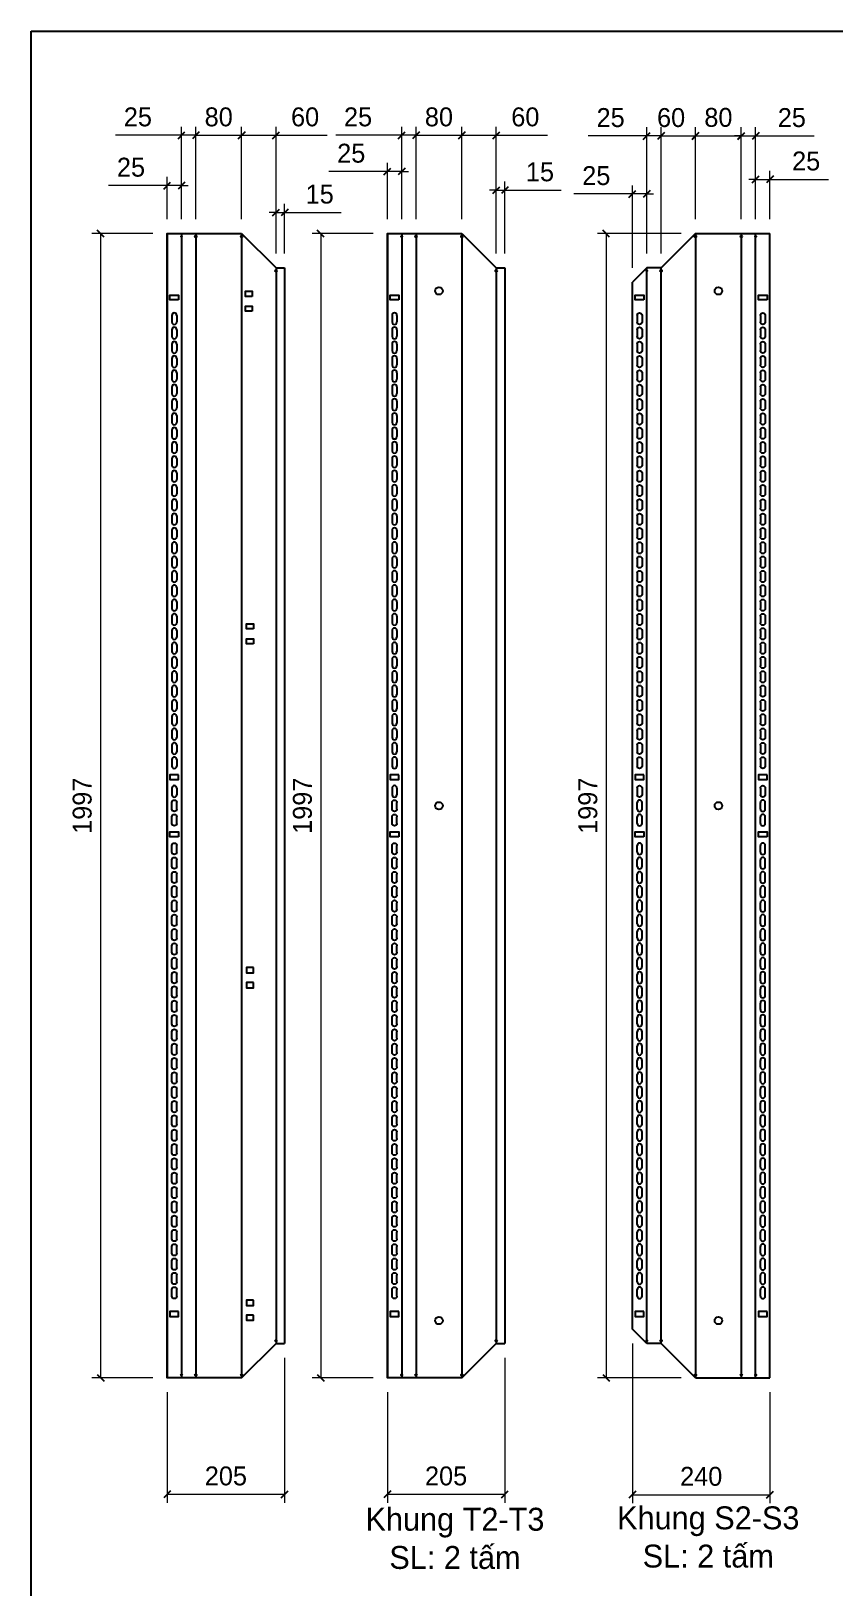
# Model space of a CAD drawing. Header units: millimetres. Extents: x 0 to 5930, y 0 to 4193.
# Drawn here: x 0 to 1402, y 1476 to 4193 of the extents above; entities that cross this region are included whole.
import ezdxf
from ezdxf.enums import TextEntityAlignment as Align

# ---------------------------------------------------------------- set-up
doc = ezdxf.new("R2010")
doc.units = ezdxf.units.MM
doc.layers.add('DIM', color=253, linetype='Continuous')
doc.styles.add('Tahoma (Input Text)', font='tahoma.ttf')
doc.dimstyles.new('Dim-33', dxfattribs={"dimtxt": 33, "dimasz": 12, "dimexe": 15, "dimexo": 25, "dimgap": 15, "dimtad": 1, "dimdec": 0, "dimtxsty": 'Standard', "dimblk": 'OBLIQUE', "dimcen": 10, "dimclrd": 5, "dimclre": 5, "dimclrt": 3, "dimazin": 3, "dimtfac": 1, "dimtdec": 0, "dimtmove": 0, "dimatfit": 3, "dimldrblk": 'OPEN30', "dimlwd": 9, "dimlwe": 9})

# ---------------------------------------------------------------- blocks, each defined once
blk = doc.blocks.new('*D1')
at = {"color": 0, "linetype": 'ByBlock', "lineweight": -2}
for p, q in [((231.2, 3917.1), (243.2, 3929.1)), ((268.2, 3929.1), (256.2, 3917.1))]:
    blk.add_line(p, q, dxfattribs=at)
at = {"layer": 'Defpoints', "color": 0, "transparency": 16777216}
for p in [(237.2, 3923.1), (237.2, 3839.3), (262.2, 3839.3)]:
    blk.add_point(p, dxfattribs=at)
at = {"layer": 'DIM', "color": 5, "lineweight": 9, "transparency": 16777216}
for p, q in [((237.2, 3923.1), (135.2, 3923.1)), ((237.2, 3864.3), (237.2, 3938.1)), ((262.2, 3923.1), (237.2, 3923.1)), ((262.2, 3864.3), (262.2, 3938.1)), ((262.2, 3923.1), (274.2, 3923.1))]:
    blk.add_line(p, q, dxfattribs=at)
at = {"layer": 'DIM', "color": 3, "transparency": 16777216, "insert": (174.2, 3955), "char_height": 33, "attachment_point": 5}
blk.add_mtext('25', dxfattribs=at)
blk = doc.blocks.new('_Oblique')
at = {"color": 0, "linetype": 'ByBlock', "lineweight": -2}
blk.add_line((-0.5, -0.5), (0.5, 0.5), dxfattribs=at)
blk = doc.blocks.new('_Open30')
at = {"color": 0, "linetype": 'ByBlock', "lineweight": -2}
for p, q in [((-1, 0.27), (0, 0)), ((0, 0), (-1, -0.27)), ((0, 0), (-1, 0))]:
    blk.add_line(p, q, dxfattribs=at)
blk = doc.blocks.new('*D2')
at = {"color": 0, "linetype": 'ByBlock', "lineweight": -2}
for p, q in [((256.2, 4004.9), (268.2, 4016.9)), ((293.2, 4016.9), (281.2, 4004.9))]:
    blk.add_line(p, q, dxfattribs=at)
at = {"layer": 'Defpoints', "color": 0, "transparency": 16777216}
for p in [(287.2, 4010.9), (262.2, 3839.3), (287.2, 3839.3)]:
    blk.add_point(p, dxfattribs=at)
at = {"layer": 'DIM', "color": 5, "lineweight": 9, "transparency": 16777216}
for p, q in [((262.2, 3864.3), (262.2, 4025.9)), ((287.2, 3864.3), (287.2, 4025.9)), ((262.2, 4010.9), (147.1, 4010.9)), ((287.2, 4010.9), (262.2, 4010.9)), ((287.2, 4010.9), (299.2, 4010.9))]:
    blk.add_line(p, q, dxfattribs=at)
at = {"layer": 'DIM', "color": 3, "transparency": 16777216, "insert": (186.2, 4042.8), "char_height": 33, "attachment_point": 5}
blk.add_mtext('25', dxfattribs=at)
blk = doc.blocks.new('*D3')
at = {"color": 0, "linetype": 'ByBlock', "lineweight": -2}
for p, q in [((293.2, 4016.9), (281.2, 4004.9)), ((361.2, 4004.9), (373.2, 4016.9))]:
    blk.add_line(p, q, dxfattribs=at)
at = {"layer": 'Defpoints', "color": 0, "transparency": 16777216}
for p in [(367.2, 4010.9), (287.2, 3839.3), (367.2, 3839.3)]:
    blk.add_point(p, dxfattribs=at)
at = {"layer": 'DIM', "color": 5, "lineweight": 9, "transparency": 16777216}
for p, q in [((287.2, 3864.3), (287.2, 4025.9)), ((367.2, 3864.3), (367.2, 4025.9)), ((287.2, 4010.9), (367.2, 4010.9))]:
    blk.add_line(p, q, dxfattribs=at)
at = {"layer": 'DIM', "color": 3, "transparency": 16777216, "insert": (327.2, 4042.8), "char_height": 33, "attachment_point": 5}
blk.add_mtext('80', dxfattribs=at)
blk = doc.blocks.new('*D4')
at = {"color": 0, "linetype": 'ByBlock', "lineweight": -2}
for p, q in [((373.2, 4016.9), (361.2, 4004.9)), ((421.2, 4004.9), (433.2, 4016.9))]:
    blk.add_line(p, q, dxfattribs=at)
at = {"layer": 'Defpoints', "color": 0, "transparency": 16777216}
for p in [(427.2, 4010.9), (367.2, 3839.3), (427.2, 3779.3)]:
    blk.add_point(p, dxfattribs=at)
at = {"layer": 'DIM', "color": 5, "lineweight": 9, "transparency": 16777216}
for p, q in [((367.2, 3864.3), (367.2, 4025.9)), ((427.2, 3804.3), (427.2, 4025.9)), ((367.2, 4010.9), (427.2, 4010.9)), ((427.2, 4010.9), (516.6, 4010.9))]:
    blk.add_line(p, q, dxfattribs=at)
at = {"layer": 'DIM', "color": 3, "transparency": 16777216, "insert": (477.9, 4042.8), "char_height": 33, "attachment_point": 5}
blk.add_mtext('60', dxfattribs=at)
blk = doc.blocks.new('*D5')
at = {"color": 0, "linetype": 'ByBlock', "lineweight": -2}
for p, q in [((421.2, 3870.1), (433.2, 3882.1)), ((448.2, 3882.1), (436.2, 3870.1))]:
    blk.add_line(p, q, dxfattribs=at)
at = {"layer": 'Defpoints', "color": 0, "transparency": 16777216}
for p in [(442.2, 3876.1), (427.2, 3779.3), (442.2, 3779.3)]:
    blk.add_point(p, dxfattribs=at)
at = {"layer": 'DIM', "color": 5, "lineweight": 9, "transparency": 16777216}
for p, q in [((427.2, 3804.3), (427.2, 3891.1)), ((442.2, 3804.3), (442.2, 3891.1)), ((427.2, 3876.1), (415.2, 3876.1)), ((427.2, 3876.1), (442.2, 3876.1)), ((442.2, 3876.1), (540.6, 3876.1))]:
    blk.add_line(p, q, dxfattribs=at)
at = {"layer": 'DIM', "color": 3, "transparency": 16777216, "insert": (503.4, 3908), "char_height": 33, "attachment_point": 5}
blk.add_mtext('15', dxfattribs=at)
blk = doc.blocks.new('*D6')
at = {"color": 0, "linetype": 'ByBlock', "lineweight": -2}
for p, q in [((127.1, 3833.3), (115.1, 3845.3)), ((115.1, 1848.3), (127.1, 1836.3))]:
    blk.add_line(p, q, dxfattribs=at)
at = {"layer": 'Defpoints', "color": 0, "transparency": 16777216}
for p in [(237.2, 3839.3), (121.1, 1842.3), (237.2, 1842.3)]:
    blk.add_point(p, dxfattribs=at)
at = {"layer": 'DIM', "color": 5, "lineweight": 9, "transparency": 16777216}
for p, q in [((212.2, 3839.3), (106.1, 3839.3)), ((121.1, 3839.3), (121.1, 1842.3)), ((212.2, 1842.3), (106.1, 1842.3))]:
    blk.add_line(p, q, dxfattribs=at)
at = {"layer": 'DIM', "color": 3, "transparency": 16777216, "insert": (89.2, 2840.8), "char_height": 33, "attachment_point": 5, "rotation": 90}
blk.add_mtext('1997', dxfattribs=at)
blk = doc.blocks.new('A$C143B6121')
at = {"color": 2}
for p, q in [((3.2, 8.5), (14.7, 8.5)), ((3.2, 0), (14.7, 0))]:
    blk.add_line(p, q, dxfattribs=at)
for centre, start, end in [((3.2, 4.3), 90, 270), ((14.7, 4.3), 270, 90)]:
    blk.add_arc(centre, 4.25, start, end, dxfattribs=at)
blk = doc.blocks.new('*D7')
at = {"color": 0, "linetype": 'ByBlock', "lineweight": -2}
for p, q in [((243.2, 1645.2), (231.2, 1633.2)), ((436.2, 1633.2), (448.2, 1645.2))]:
    blk.add_line(p, q, dxfattribs=at)
at = {"layer": 'Defpoints', "color": 0, "transparency": 16777216}
for p in [(442.2, 1902.3), (237.2, 1842.3), (442.2, 1639.2)]:
    blk.add_point(p, dxfattribs=at)
at = {"layer": 'DIM', "color": 5, "lineweight": 9, "transparency": 16777216}
for p, q in [((442.2, 1877.3), (442.2, 1624.2)), ((237.2, 1817.3), (237.2, 1624.2)), ((237.2, 1639.2), (442.2, 1639.2))]:
    blk.add_line(p, q, dxfattribs=at)
at = {"layer": 'DIM', "color": 3, "transparency": 16777216, "insert": (339.7, 1671), "char_height": 33, "attachment_point": 5}
blk.add_mtext('205', dxfattribs=at)
blk = doc.blocks.new('*D15')
at = {"color": 0, "linetype": 'ByBlock', "lineweight": -2}
for p, q in [((615.4, 3941.6), (627.4, 3953.6)), ((652.4, 3953.6), (640.4, 3941.6))]:
    blk.add_line(p, q, dxfattribs=at)
at = {"layer": 'Defpoints', "color": 0, "transparency": 16777216}
for p in [(621.4, 3947.6), (621.4, 3839.3), (646.4, 3839.3)]:
    blk.add_point(p, dxfattribs=at)
at = {"layer": 'DIM', "color": 5, "lineweight": 9, "transparency": 16777216}
for p, q in [((621.4, 3947.6), (519.3, 3947.6)), ((621.4, 3864.3), (621.4, 3962.6)), ((646.4, 3947.6), (621.4, 3947.6)), ((646.4, 3864.3), (646.4, 3962.6)), ((646.4, 3947.6), (658.4, 3947.6))]:
    blk.add_line(p, q, dxfattribs=at)
at = {"layer": 'DIM', "color": 3, "transparency": 16777216, "insert": (558.4, 3979.4), "char_height": 33, "attachment_point": 5}
blk.add_mtext('25', dxfattribs=at)
blk = doc.blocks.new('*D16')
at = {"color": 0, "linetype": 'ByBlock', "lineweight": -2}
for p, q in [((640.4, 4004.9), (652.4, 4016.9)), ((677.4, 4016.9), (665.4, 4004.9))]:
    blk.add_line(p, q, dxfattribs=at)
at = {"layer": 'Defpoints', "color": 0, "transparency": 16777216}
for p in [(671.4, 4010.9), (646.4, 3839.3), (671.4, 3839.3)]:
    blk.add_point(p, dxfattribs=at)
at = {"layer": 'DIM', "color": 5, "lineweight": 9, "transparency": 16777216}
for p, q in [((646.4, 3864.3), (646.4, 4025.9)), ((671.4, 3864.3), (671.4, 4025.9)), ((646.4, 4010.9), (531.3, 4010.9)), ((671.4, 4010.9), (646.4, 4010.9)), ((671.4, 4010.9), (683.4, 4010.9))]:
    blk.add_line(p, q, dxfattribs=at)
at = {"layer": 'DIM', "color": 3, "transparency": 16777216, "insert": (570.3, 4042.8), "char_height": 33, "attachment_point": 5}
blk.add_mtext('25', dxfattribs=at)
blk = doc.blocks.new('*D17')
at = {"color": 0, "linetype": 'ByBlock', "lineweight": -2}
for p, q in [((677.4, 4016.9), (665.4, 4004.9)), ((745.4, 4004.9), (757.4, 4016.9))]:
    blk.add_line(p, q, dxfattribs=at)
at = {"layer": 'Defpoints', "color": 0, "transparency": 16777216}
for p in [(751.4, 4010.9), (671.4, 3839.3), (751.4, 3839.3)]:
    blk.add_point(p, dxfattribs=at)
at = {"layer": 'DIM', "color": 5, "lineweight": 9, "transparency": 16777216}
for p, q in [((671.4, 3864.3), (671.4, 4025.9)), ((751.4, 3864.3), (751.4, 4025.9)), ((671.4, 4010.9), (751.4, 4010.9))]:
    blk.add_line(p, q, dxfattribs=at)
at = {"layer": 'DIM', "color": 3, "transparency": 16777216, "insert": (711.4, 4042.8), "char_height": 33, "attachment_point": 5}
blk.add_mtext('80', dxfattribs=at)
blk = doc.blocks.new('*D18')
at = {"color": 0, "linetype": 'ByBlock', "lineweight": -2}
for p, q in [((757.4, 4016.9), (745.4, 4004.9)), ((805.4, 4004.9), (817.4, 4016.9))]:
    blk.add_line(p, q, dxfattribs=at)
at = {"layer": 'Defpoints', "color": 0, "transparency": 16777216}
for p in [(811.4, 4010.9), (751.4, 3839.3), (811.4, 3779.3)]:
    blk.add_point(p, dxfattribs=at)
at = {"layer": 'DIM', "color": 5, "lineweight": 9, "transparency": 16777216}
for p, q in [((751.4, 3864.3), (751.4, 4025.9)), ((811.4, 3804.3), (811.4, 4025.9)), ((751.4, 4010.9), (811.4, 4010.9)), ((811.4, 4010.9), (900.7, 4010.9))]:
    blk.add_line(p, q, dxfattribs=at)
at = {"layer": 'DIM', "color": 3, "transparency": 16777216, "insert": (862.1, 4042.8), "char_height": 33, "attachment_point": 5}
blk.add_mtext('60', dxfattribs=at)
blk = doc.blocks.new('*D19')
at = {"color": 0, "linetype": 'ByBlock', "lineweight": -2}
for p, q in [((805.4, 3909.1), (817.4, 3921.1)), ((832.4, 3921.1), (820.4, 3909.1))]:
    blk.add_line(p, q, dxfattribs=at)
at = {"layer": 'Defpoints', "color": 0, "transparency": 16777216}
for p in [(826.4, 3915.1), (811.4, 3779.3), (826.4, 3779.3)]:
    blk.add_point(p, dxfattribs=at)
at = {"layer": 'DIM', "color": 5, "lineweight": 9, "transparency": 16777216}
for p, q in [((811.4, 3915.1), (799.4, 3915.1)), ((811.4, 3804.3), (811.4, 3930.1)), ((811.4, 3915.1), (826.4, 3915.1)), ((826.4, 3804.3), (826.4, 3930.1)), ((826.4, 3915.1), (924.8, 3915.1))]:
    blk.add_line(p, q, dxfattribs=at)
at = {"layer": 'DIM', "color": 3, "transparency": 16777216, "insert": (887.6, 3946.9), "char_height": 33, "attachment_point": 5}
blk.add_mtext('15', dxfattribs=at)
blk = doc.blocks.new('*D20')
at = {"color": 0, "linetype": 'ByBlock', "lineweight": -2}
for p, q in [((511.2, 3833.3), (499.2, 3845.3)), ((499.2, 1848.3), (511.2, 1836.3))]:
    blk.add_line(p, q, dxfattribs=at)
at = {"layer": 'Defpoints', "color": 0, "transparency": 16777216}
for p in [(621.4, 3839.3), (505.2, 1842.3), (621.4, 1842.3)]:
    blk.add_point(p, dxfattribs=at)
at = {"layer": 'DIM', "color": 5, "lineweight": 9, "transparency": 16777216}
for p, q in [((596.4, 3839.3), (490.2, 3839.3)), ((505.2, 3839.3), (505.2, 1842.3)), ((596.4, 1842.3), (490.2, 1842.3))]:
    blk.add_line(p, q, dxfattribs=at)
at = {"layer": 'DIM', "color": 3, "transparency": 16777216, "insert": (473.4, 2840.8), "char_height": 33, "attachment_point": 5, "rotation": 90}
blk.add_mtext('1997', dxfattribs=at)
blk = doc.blocks.new('*D21')
at = {"color": 0, "linetype": 'ByBlock', "lineweight": -2}
for p, q in [((627.4, 1645.2), (615.4, 1633.2)), ((820.4, 1633.2), (832.4, 1645.2))]:
    blk.add_line(p, q, dxfattribs=at)
at = {"layer": 'Defpoints', "color": 0, "transparency": 16777216}
for p in [(826.4, 1902.3), (621.4, 1842.3), (826.4, 1639.2)]:
    blk.add_point(p, dxfattribs=at)
at = {"layer": 'DIM', "color": 5, "lineweight": 9, "transparency": 16777216}
for p, q in [((826.4, 1877.3), (826.4, 1624.2)), ((621.4, 1817.3), (621.4, 1624.2)), ((621.4, 1639.2), (826.4, 1639.2))]:
    blk.add_line(p, q, dxfattribs=at)
at = {"layer": 'DIM', "color": 3, "transparency": 16777216, "insert": (723.9, 1671), "char_height": 33, "attachment_point": 5}
blk.add_mtext('205', dxfattribs=at)
blk = doc.blocks.new('*D22')
at = {"color": 0, "linetype": 'ByBlock', "lineweight": -2}
for p, q in [((1104.9, 4015.8), (1092.9, 4003.8)), ((1152.9, 4003.8), (1164.9, 4015.8))]:
    blk.add_line(p, q, dxfattribs=at)
at = {"layer": 'Defpoints', "color": 0, "transparency": 16777216}
for p in [(1158.9, 4009.8), (1158.9, 3839.3), (1098.9, 3779.3)]:
    blk.add_point(p, dxfattribs=at)
at = {"layer": 'DIM', "color": 5, "lineweight": 9, "transparency": 16777216}
for p, q in [((1098.9, 3804.3), (1098.9, 4024.8)), ((1158.9, 3864.3), (1158.9, 4024.8)), ((1098.9, 4009.8), (1158.9, 4009.8))]:
    blk.add_line(p, q, dxfattribs=at)
at = {"layer": 'DIM', "color": 3, "transparency": 16777216, "insert": (1116.4, 4041.6), "char_height": 33, "attachment_point": 5}
blk.add_mtext('60', dxfattribs=at)
blk = doc.blocks.new('*D23')
at = {"color": 0, "linetype": 'ByBlock', "lineweight": -2}
for p, q in [((1164.9, 4016), (1152.9, 4004)), ((1232.9, 4004), (1244.9, 4016))]:
    blk.add_line(p, q, dxfattribs=at)
at = {"layer": 'Defpoints', "color": 0, "transparency": 16777216}
for p in [(1238.9, 4010), (1158.9, 3839.3), (1238.9, 3839.3)]:
    blk.add_point(p, dxfattribs=at)
at = {"layer": 'DIM', "color": 5, "lineweight": 9, "transparency": 16777216}
for p, q in [((1158.9, 3864.3), (1158.9, 4025)), ((1238.9, 3864.3), (1238.9, 4025)), ((1158.9, 4010), (1238.9, 4010))]:
    blk.add_line(p, q, dxfattribs=at)
at = {"layer": 'DIM', "color": 3, "transparency": 16777216, "insert": (1198.9, 4041.9), "char_height": 33, "attachment_point": 5}
blk.add_mtext('80', dxfattribs=at)
blk = doc.blocks.new('*D24')
at = {"color": 0, "linetype": 'ByBlock', "lineweight": -2}
for p, q in [((1067.9, 4003.8), (1079.9, 4015.8)), ((1104.9, 4015.8), (1092.9, 4003.8))]:
    blk.add_line(p, q, dxfattribs=at)
at = {"layer": 'Defpoints', "color": 0, "transparency": 16777216}
for p in [(1073.9, 4009.8), (1073.9, 3839.3), (1098.9, 3779.3)]:
    blk.add_point(p, dxfattribs=at)
at = {"layer": 'DIM', "color": 5, "lineweight": 9, "transparency": 16777216}
for p, q in [((1073.9, 3864.3), (1073.9, 4024.8)), ((1098.9, 3804.3), (1098.9, 4024.8)), ((1073.9, 4009.8), (971.8, 4009.8)), ((1098.9, 4009.8), (1073.9, 4009.8)), ((1098.9, 4009.8), (1110.9, 4009.8))]:
    blk.add_line(p, q, dxfattribs=at)
at = {"layer": 'DIM', "color": 3, "transparency": 16777216, "insert": (1010.9, 4041.6), "char_height": 33, "attachment_point": 5}
blk.add_mtext('25', dxfattribs=at)
blk = doc.blocks.new('*D25')
at = {"color": 0, "linetype": 'ByBlock', "lineweight": -2}
for p, q in [((1232.9, 4003.8), (1244.9, 4015.8)), ((1269.9, 4015.8), (1257.9, 4003.8))]:
    blk.add_line(p, q, dxfattribs=at)
at = {"layer": 'Defpoints', "color": 0, "transparency": 16777216}
for p in [(1263.9, 4009.8), (1238.9, 3839.3), (1263.9, 3839.3)]:
    blk.add_point(p, dxfattribs=at)
at = {"layer": 'DIM', "color": 5, "lineweight": 9, "transparency": 16777216}
for p, q in [((1238.9, 3864.3), (1238.9, 4024.8)), ((1263.9, 3864.3), (1263.9, 4024.8)), ((1238.9, 4009.8), (1226.9, 4009.8)), ((1238.9, 4009.8), (1263.9, 4009.8)), ((1263.9, 4009.8), (1366, 4009.8))]:
    blk.add_line(p, q, dxfattribs=at)
at = {"layer": 'DIM', "color": 3, "transparency": 16777216, "insert": (1327, 4041.6), "char_height": 33, "attachment_point": 5}
blk.add_mtext('25', dxfattribs=at)
blk = doc.blocks.new('*D26')
at = {"color": 0, "linetype": 'ByBlock', "lineweight": -2}
for p, q in [((1257.9, 3927.9), (1269.9, 3939.9)), ((1294.9, 3939.9), (1282.9, 3927.9))]:
    blk.add_line(p, q, dxfattribs=at)
at = {"layer": 'Defpoints', "color": 0, "transparency": 16777216}
for p in [(1288.9, 3933.9), (1263.9, 3839.3), (1288.9, 3839.3)]:
    blk.add_point(p, dxfattribs=at)
at = {"layer": 'DIM', "color": 5, "lineweight": 9, "transparency": 16777216}
for p, q in [((1263.9, 3864.3), (1263.9, 3948.9)), ((1288.9, 3864.3), (1288.9, 3948.9)), ((1263.9, 3933.9), (1251.9, 3933.9)), ((1263.9, 3933.9), (1288.9, 3933.9)), ((1288.9, 3933.9), (1391, 3933.9))]:
    blk.add_line(p, q, dxfattribs=at)
at = {"layer": 'DIM', "color": 3, "transparency": 16777216, "insert": (1352, 3965.8), "char_height": 33, "attachment_point": 5}
blk.add_mtext('25', dxfattribs=at)
blk = doc.blocks.new('*D27')
at = {"color": 0, "linetype": 'ByBlock', "lineweight": -2}
for p, q in [((1042.9, 3902.5), (1054.9, 3914.5)), ((1079.9, 3914.5), (1067.9, 3902.5))]:
    blk.add_line(p, q, dxfattribs=at)
at = {"layer": 'Defpoints', "color": 0, "transparency": 16777216}
for p in [(1048.9, 3908.5), (1073.9, 3779.3), (1048.9, 3754.3)]:
    blk.add_point(p, dxfattribs=at)
at = {"layer": 'DIM', "color": 5, "lineweight": 9, "transparency": 16777216}
for p, q in [((1048.9, 3779.3), (1048.9, 3923.5)), ((1073.9, 3804.3), (1073.9, 3923.5)), ((1048.9, 3908.5), (946.8, 3908.5)), ((1073.9, 3908.5), (1048.9, 3908.5)), ((1073.9, 3908.5), (1085.9, 3908.5))]:
    blk.add_line(p, q, dxfattribs=at)
at = {"layer": 'DIM', "color": 3, "transparency": 16777216, "insert": (985.9, 3940.3), "char_height": 33, "attachment_point": 5}
blk.add_mtext('25', dxfattribs=at)
blk = doc.blocks.new('*D28')
at = {"color": 0, "linetype": 'ByBlock', "lineweight": -2}
for p, q in [((1009.2, 3833.3), (997.2, 3845.3)), ((997.2, 1848.3), (1009.2, 1836.3))]:
    blk.add_line(p, q, dxfattribs=at)
at = {"layer": 'Defpoints', "color": 0, "transparency": 16777216}
for p in [(1158.9, 3839.3), (1003.2, 1842.3), (1158.9, 1842.3)]:
    blk.add_point(p, dxfattribs=at)
at = {"layer": 'DIM', "color": 5, "lineweight": 9, "transparency": 16777216}
for p, q in [((1133.9, 3839.3), (988.2, 3839.3)), ((1003.2, 3839.3), (1003.2, 1842.3)), ((1133.9, 1842.3), (988.2, 1842.3))]:
    blk.add_line(p, q, dxfattribs=at)
at = {"layer": 'DIM', "color": 3, "transparency": 16777216, "insert": (971.3, 2840.8), "char_height": 33, "attachment_point": 5, "rotation": 90}
blk.add_mtext('1997', dxfattribs=at)
blk = doc.blocks.new('*D29')
at = {"color": 0, "linetype": 'ByBlock', "lineweight": -2}
for p, q in [((1054.9, 1644.5), (1042.9, 1632.5)), ((1282.9, 1632.5), (1294.9, 1644.5))]:
    blk.add_line(p, q, dxfattribs=at)
at = {"layer": 'Defpoints', "color": 0, "transparency": 16777216}
for p in [(1048.9, 1927.3), (1288.9, 1842.3), (1288.9, 1638.5)]:
    blk.add_point(p, dxfattribs=at)
at = {"layer": 'DIM', "color": 5, "lineweight": 9, "transparency": 16777216}
for p, q in [((1048.9, 1902.3), (1048.9, 1623.5)), ((1288.9, 1817.3), (1288.9, 1623.5)), ((1048.9, 1638.5), (1288.9, 1638.5))]:
    blk.add_line(p, q, dxfattribs=at)
at = {"layer": 'DIM', "color": 3, "transparency": 16777216, "insert": (1168.9, 1670.3), "char_height": 33, "attachment_point": 5}
blk.add_mtext('240', dxfattribs=at)
blk = doc.blocks.new('khungtenAsean2')
at = {"color": 7}
blk.add_lwpolyline([(0, 0), (2970, 0), (2970, -2100), (0, -2100)], close=True, dxfattribs=at)
at = {"color": 1, "style": 'Tahoma (Input Text)', "flags": 8}
for tag, p in [('#01', (137.1, -2021.3)), ('#03', (506.6, -2019.3)), ('#05', (1106.6, -2021.3)), ('#07', (1834.7, -2021.3)), ('#09', (2146.7, -2021.3)), ('#02', (98.5, -2081.3)), ('#04', (486.1, -2081.3)), ('#06', (1065.3, -2081.3)), ('#08', (1817.4, -2081.3)), ('#10', (2146.7, -2081.3))]:
    blk.add_attdef(tag, p, '', height=25, dxfattribs=at)
blk.add_attdef('#11', text='', height=25, dxfattribs=at).set_placement((2915, -2067.3), align=Align.CENTER)

msp = doc.modelspace()

# ---------------------------------------------------------------- linework, layer by layer
at = {"color": 7}
for p, q in [((237.2, 3839.3), (237.2, 1842.3)), ((262.2, 3839.3), (262.2, 1842.3)), ((287.2, 3839.3), (287.2, 1842.3)), ((367.2, 3839.3), (367.2, 1842.3)), ((367.2, 3839.3), (427.2, 3779.3)), ((621.4, 3839.3), (621.4, 1842.3)), ((646.4, 3839.3), (646.4, 1842.3)), ((671.4, 3839.3), (671.4, 1842.3)), ((751.4, 3839.3), (751.4, 1842.3)), ((751.4, 3839.3), (811.4, 3779.3)), ((1158.9, 3839.3), (1158.9, 1842.3)), ((1158.9, 3839.3), (1288.9, 3839.3)), ((1238.9, 3839.3), (1238.9, 1842.3)), ((1263.9, 1842.3), (1263.9, 3839.3)), ((1288.9, 1842.3), (1288.9, 3839.3)), ((427.2, 3779.3), (427.2, 1902.3)), ((427.2, 3779.3), (442.2, 3779.3)), ((427.2, 3779.3), (442.2, 3779.3)), ((442.2, 3779.3), (442.2, 1902.3)), ((811.4, 3779.3), (811.4, 1902.3)), ((811.4, 3779.3), (826.4, 3779.3)), ((811.4, 3779.3), (826.4, 3779.3)), ((826.4, 3779.3), (826.4, 1902.3)), ((1073.9, 1902.3), (1073.9, 3779.3)), ((1098.9, 1902.3), (1098.9, 3779.3)), ((1048.9, 1927.3), (1048.9, 3754.3)), ((367.2, 1842.3), (427.2, 1902.3)), ((427.2, 1902.3), (442.2, 1902.3)), ((427.2, 1902.3), (442.2, 1902.3)), ((751.4, 1842.3), (811.4, 1902.3)), ((811.4, 1902.3), (826.4, 1902.3)), ((811.4, 1902.3), (826.4, 1902.3)), ((1158.9, 1842.3), (1288.9, 1842.3))]:
    msp.add_line(p, q, dxfattribs=at)
at = {"color": 2}
for p, q in [((1158.9, 3839.3), (1098.9, 3779.3)), ((1073.9, 3779.3), (1048.9, 3754.3)), ((1098.9, 3779.3), (1073.9, 3779.3)), ((1073.9, 1902.3), (1048.9, 1927.3)), ((1098.9, 1902.3), (1073.9, 1902.3)), ((1158.9, 1842.3), (1098.9, 1902.3))]:
    msp.add_line(p, q, dxfattribs=at)
at = {"color": 7}
for points in [[(367.2, 1842.3), (237.2, 1842.3), (237.2, 3839.3), (367.2, 3839.3)], [(751.4, 1842.3), (621.4, 1842.3), (621.4, 3839.3), (751.4, 3839.3)], [(442.2, 3779.3), (442.2, 1902.3)], [(826.4, 3779.3), (826.4, 1902.3)]]:
    msp.add_lwpolyline(points, dxfattribs=at)
at = {"color": 2}
for points in [[(257.2, 3723.5), (242.2, 3723.5), (242.2, 3732), (257.2, 3732)], [(385.7, 3729.8), (373.7, 3729.8), (373.7, 3738.8), (385.7, 3738.8)], [(641.4, 3723.5), (626.4, 3723.5), (626.4, 3732), (641.4, 3732)], [(1068.9, 3723.5), (1053.9, 3723.5), (1053.9, 3732), (1068.9, 3732)], [(1283.9, 3723.5), (1268.9, 3723.5), (1268.9, 3732), (1283.9, 3732)], [(385.7, 3703.8), (373.7, 3703.8), (373.7, 3712.8), (385.7, 3712.8)], [(387.7, 3149.3), (375.7, 3149.3), (375.7, 3158.3), (387.7, 3158.3)], [(387.7, 3123.3), (375.7, 3123.3), (375.7, 3132.3), (387.7, 3132.3)], [(257.2, 2895), (242.2, 2895), (242.2, 2886.5), (257.2, 2886.5)], [(641.4, 2895), (626.4, 2895), (626.4, 2886.5), (641.4, 2886.5)], [(1068.9, 2895), (1053.9, 2895), (1053.9, 2886.5), (1068.9, 2886.5)], [(1283.9, 2895), (1268.9, 2895), (1268.9, 2886.5), (1283.9, 2886.5)], [(257.2, 2786.5), (242.2, 2786.5), (242.2, 2795), (257.2, 2795)], [(641.4, 2786.5), (626.4, 2786.5), (626.4, 2795), (641.4, 2795)], [(1068.9, 2786.5), (1053.9, 2786.5), (1053.9, 2795), (1068.9, 2795)], [(1283.9, 2786.5), (1268.9, 2786.5), (1268.9, 2795), (1283.9, 2795)], [(387.7, 2558.3), (375.7, 2558.3), (375.7, 2549.3), (387.7, 2549.3)], [(387.7, 2532.3), (375.7, 2532.3), (375.7, 2523.3), (387.7, 2523.3)], [(257.2, 1958), (242.2, 1958), (242.2, 1949.5), (257.2, 1949.5)], [(387.7, 1977.8), (375.7, 1977.8), (375.7, 1968.8), (387.7, 1968.8)], [(641.4, 1958), (626.4, 1958), (626.4, 1949.5), (641.4, 1949.5)], [(1068.9, 1958), (1053.9, 1958), (1053.9, 1949.5), (1068.9, 1949.5)], [(1283.9, 1958), (1268.9, 1958), (1268.9, 1949.5), (1283.9, 1949.5)], [(387.7, 1951.8), (375.7, 1951.8), (375.7, 1942.8), (387.7, 1942.8)]]:
    msp.add_lwpolyline(points, close=True, dxfattribs=at)
for centre, radius in [((262.2, 3834.3), 1), ((287.2, 3834.3), 1.5), ((367.2, 3834.3), 1.5), ((646.4, 3834.3), 1), ((671.4, 3834.3), 1.5), ((751.4, 3834.3), 1.5), ((1158.9, 3834.3), 1.5), ((1238.9, 3834.3), 1.5), ((1263.9, 3834.3), 1), ((427.2, 3774.3), 1.5), ((811.4, 3774.3), 1.5), ((1073.9, 3774.3), 1), ((1098.9, 3774.3), 1.5), ((711.4, 3739.3), 6.5), ((1198.9, 3739.3), 6.5), ((711.4, 2840.8), 6.5), ((1198.9, 2840.8), 6.5), ((711.4, 1942.3), 6.5), ((1198.9, 1942.3), 6.5), ((427.2, 1907.3), 1.5), ((811.4, 1907.3), 1.5), ((1073.9, 1907.3), 1), ((1098.9, 1907.3), 1.5), ((262.2, 1847.3), 1), ((287.2, 1847.3), 1.5), ((367.2, 1847.3), 1.5), ((646.4, 1847.3), 1), ((671.4, 1847.3), 1.5), ((751.4, 1847.3), 1.5), ((1158.9, 1847.3), 1.5), ((1238.9, 1847.3), 1.5), ((1263.9, 1847.3), 1)]:
    msp.add_circle(centre, radius, dxfattribs=at)

# ---------------------------------------------------------------- block references
at = {"color": 7, "xscale": 1.996500000008381, "yscale": 1.996500000008381, "zscale": 1.996500000008381}
msp.add_blockref('khungtenAsean2', (0, 4192.7), dxfattribs=at)
at = {"color": 7}
for p, rotation in [((245.4, 3699.8), 270), ((629.6, 3699.8), 270), ((245.4, 3674.8), 270), ((629.6, 3674.8), 270), ((245.4, 3649.8), 270), ((629.6, 3649.8), 270), ((245.4, 3624.8), 270), ((629.6, 3624.8), 270), ((245.4, 3599.8), 270), ((629.6, 3599.8), 270), ((245.4, 3574.8), 270), ((629.6, 3574.8), 270), ((245.4, 3549.8), 270), ((629.6, 3549.8), 270), ((245.4, 3524.8), 270), ((245.4, 3524.8), 270), ((629.6, 3524.8), 270), ((629.6, 3524.8), 270), ((245.4, 3499.8), 270), ((629.6, 3499.8), 270), ((245.4, 3474.8), 270), ((245.4, 3449.8), 270), ((629.6, 3474.8), 270), ((629.6, 3449.8), 270), ((245.4, 3424.8), 270), ((629.6, 3424.8), 270), ((245.4, 3399.8), 270), ((629.6, 3399.8), 270), ((245.4, 3374.8), 270), ((629.6, 3374.8), 270), ((245.4, 3349.8), 270), ((629.6, 3349.8), 270), ((245.4, 3324.8), 270), ((629.6, 3324.8), 270), ((245.4, 3299.8), 270), ((629.6, 3299.8), 270), ((245.4, 3274.8), 270), ((629.6, 3274.8), 270), ((245.4, 3249.8), 270), ((629.6, 3249.8), 270), ((245.4, 3224.8), 270), ((629.6, 3224.8), 270), ((245.4, 3199.8), 270), ((629.6, 3199.8), 270), ((245.4, 3174.8), 270), ((629.6, 3174.8), 270), ((245.4, 3149.8), 270), ((245.4, 3124.8), 270), ((629.6, 3149.8), 270), ((629.6, 3124.8), 270), ((245.4, 3099.8), 270), ((629.6, 3099.8), 270), ((245.4, 3074.8), 270), ((629.6, 3074.8), 270), ((245.4, 3049.8), 270), ((629.6, 3049.8), 270), ((245.4, 3024.8), 270), ((629.6, 3024.8), 270), ((245.4, 2999.8), 270), ((245.4, 2999.8), 270), ((629.6, 2999.8), 270), ((629.6, 2999.8), 270), ((245.4, 2974.8), 270), ((629.6, 2974.8), 270), ((245.4, 2949.8), 270), ((629.6, 2949.8), 270), ((245.4, 2924.8), 270), ((629.6, 2924.8), 270), ((245.4, 2874.8), 270), ((629.6, 2874.8), 270), ((1065.7, 2831.8), 90), ((1065.7, 2806.8), 90), ((1280.7, 2831.8), 90), ((1280.7, 2806.8), 90), ((1065.7, 2756.8), 90), ((1280.7, 2756.8), 90), ((1065.7, 2731.8), 90), ((1280.7, 2731.8), 90), ((1065.7, 2706.8), 90), ((1280.7, 2706.8), 90), ((1065.7, 2681.8), 90), ((1065.7, 2681.8), 90), ((1280.7, 2681.8), 90), ((1280.7, 2681.8), 90), ((1065.7, 2656.8), 90), ((1280.7, 2656.8), 90), ((1065.7, 2631.8), 90), ((1280.7, 2631.8), 90), ((1065.7, 2606.8), 90), ((1280.7, 2606.8), 90), ((1065.7, 2581.8), 90), ((1280.7, 2581.8), 90), ((1065.7, 2556.8), 90), ((1280.7, 2556.8), 90), ((1065.7, 2531.8), 90), ((1280.7, 2531.8), 90), ((1065.7, 2506.8), 90), ((1065.7, 2481.8), 90), ((1280.7, 2506.8), 90), ((1280.7, 2481.8), 90), ((1065.7, 2456.8), 90), ((1280.7, 2456.8), 90), ((1065.7, 2431.8), 90), ((1280.7, 2431.8), 90), ((1065.7, 2406.8), 90), ((1280.7, 2406.8), 90), ((1065.7, 2381.8), 90), ((1280.7, 2381.8), 90), ((1065.7, 2356.8), 90), ((1280.7, 2356.8), 90), ((1065.7, 2331.8), 90), ((1280.7, 2331.8), 90), ((1065.7, 2306.8), 90), ((1280.7, 2306.8), 90), ((1065.7, 2281.8), 90), ((1280.7, 2281.8), 90), ((1065.7, 2256.8), 90), ((1280.7, 2256.8), 90), ((1065.7, 2231.8), 90), ((1280.7, 2231.8), 90), ((1065.7, 2206.8), 90), ((1065.7, 2181.8), 90), ((1280.7, 2206.8), 90), ((1280.7, 2181.8), 90), ((1065.7, 2156.8), 90), ((1065.7, 2156.8), 90), ((1280.7, 2156.8), 90), ((1280.7, 2156.8), 90), ((1065.7, 2131.8), 90), ((1280.7, 2131.8), 90), ((1065.7, 2106.8), 90), ((1280.7, 2106.8), 90), ((1065.7, 2081.8), 90), ((1280.7, 2081.8), 90), ((1065.7, 2056.8), 90), ((1280.7, 2056.8), 90), ((1065.7, 2031.8), 90), ((1280.7, 2031.8), 90), ((1065.7, 2006.8), 90), ((1280.7, 2006.8), 90), ((1065.7, 1981.8), 90), ((1280.7, 1981.8), 90)]:
    msp.add_blockref('A$C143B6121', p, dxfattribs=dict(at, rotation=rotation))
at = {"color": 7, "xscale": -1}
for p, rotation in [((1065.7, 3699.8), 90), ((1280.7, 3699.8), 90), ((1065.7, 3674.8), 90), ((1280.7, 3674.8), 90), ((1065.7, 3649.8), 90), ((1280.7, 3649.8), 90), ((1065.7, 3624.8), 90), ((1280.7, 3624.8), 90), ((1065.7, 3599.8), 90), ((1280.7, 3599.8), 90), ((1065.7, 3574.8), 90), ((1280.7, 3574.8), 90), ((1065.7, 3549.8), 90), ((1280.7, 3549.8), 90), ((1065.7, 3524.8), 90), ((1065.7, 3524.8), 90), ((1280.7, 3524.8), 90), ((1280.7, 3524.8), 90), ((1065.7, 3499.8), 90), ((1280.7, 3499.8), 90), ((1065.7, 3474.8), 90), ((1065.7, 3449.8), 90), ((1280.7, 3474.8), 90), ((1280.7, 3449.8), 90), ((1065.7, 3424.8), 90), ((1280.7, 3424.8), 90), ((1065.7, 3399.8), 90), ((1280.7, 3399.8), 90), ((1065.7, 3374.8), 90), ((1280.7, 3374.8), 90), ((1065.7, 3349.8), 90), ((1280.7, 3349.8), 90), ((1065.7, 3324.8), 90), ((1280.7, 3324.8), 90), ((1065.7, 3299.8), 90), ((1280.7, 3299.8), 90), ((1065.7, 3274.8), 90), ((1280.7, 3274.8), 90), ((1065.7, 3249.8), 90), ((1280.7, 3249.8), 90), ((1065.7, 3224.8), 90), ((1280.7, 3224.8), 90), ((1065.7, 3199.8), 90), ((1280.7, 3199.8), 90), ((1065.7, 3174.8), 90), ((1280.7, 3174.8), 90), ((1065.7, 3149.8), 90), ((1065.7, 3124.8), 90), ((1280.7, 3149.8), 90), ((1280.7, 3124.8), 90), ((1065.7, 3099.8), 90), ((1280.7, 3099.8), 90), ((1065.7, 3074.8), 90), ((1280.7, 3074.8), 90), ((1065.7, 3049.8), 90), ((1280.7, 3049.8), 90), ((1065.7, 3024.8), 90), ((1280.7, 3024.8), 90), ((1065.7, 2999.8), 90), ((1065.7, 2999.8), 90), ((1280.7, 2999.8), 90), ((1280.7, 2999.8), 90), ((1065.7, 2974.8), 90), ((1280.7, 2974.8), 90), ((1065.7, 2949.8), 90), ((1280.7, 2949.8), 90), ((1065.7, 2924.8), 90), ((1280.7, 2924.8), 90), ((1065.7, 2874.8), 90), ((1280.7, 2874.8), 90), ((245.4, 2831.8), 270), ((245.4, 2806.8), 270), ((629.6, 2831.8), 270), ((629.6, 2806.8), 270), ((245.4, 2756.8), 270), ((629.6, 2756.8), 270), ((245.4, 2731.8), 270), ((629.6, 2731.8), 270), ((245.4, 2706.8), 270), ((629.6, 2706.8), 270), ((245.4, 2681.8), 270), ((245.4, 2681.8), 270), ((629.6, 2681.8), 270), ((629.6, 2681.8), 270), ((245.4, 2656.8), 270), ((629.6, 2656.8), 270), ((245.4, 2631.8), 270), ((629.6, 2631.8), 270), ((245.4, 2606.8), 270), ((629.6, 2606.8), 270), ((245.4, 2581.8), 270), ((629.6, 2581.8), 270), ((245.4, 2556.8), 270), ((629.6, 2556.8), 270), ((245.4, 2531.8), 270), ((629.6, 2531.8), 270), ((245.4, 2506.8), 270), ((245.4, 2481.8), 270), ((629.6, 2506.8), 270), ((629.6, 2481.8), 270), ((245.4, 2456.8), 270), ((629.6, 2456.8), 270), ((245.4, 2431.8), 270), ((629.6, 2431.8), 270), ((245.4, 2406.8), 270), ((629.6, 2406.8), 270), ((245.4, 2381.8), 270), ((629.6, 2381.8), 270), ((245.4, 2356.8), 270), ((629.6, 2356.8), 270), ((245.4, 2331.8), 270), ((629.6, 2331.8), 270), ((245.4, 2306.8), 270), ((629.6, 2306.8), 270), ((245.4, 2281.8), 270), ((629.6, 2281.8), 270), ((245.4, 2256.8), 270), ((629.6, 2256.8), 270), ((245.4, 2231.8), 270), ((629.6, 2231.8), 270), ((245.4, 2206.8), 270), ((245.4, 2181.8), 270), ((629.6, 2206.8), 270), ((629.6, 2181.8), 270), ((245.4, 2156.8), 270), ((245.4, 2156.8), 270), ((629.6, 2156.8), 270), ((629.6, 2156.8), 270), ((245.4, 2131.8), 270), ((629.6, 2131.8), 270), ((245.4, 2106.8), 270), ((629.6, 2106.8), 270), ((245.4, 2081.8), 270), ((629.6, 2081.8), 270), ((245.4, 2056.8), 270), ((629.6, 2056.8), 270), ((245.4, 2031.8), 270), ((629.6, 2031.8), 270), ((245.4, 2006.8), 270), ((629.6, 2006.8), 270), ((245.4, 1981.8), 270), ((629.6, 1981.8), 270)]:
    msp.add_blockref('A$C143B6121', p, dxfattribs=dict(at, rotation=rotation))

# ---------------------------------------------------------------- texts
at = {"color": 2, "char_height": 40, "width": 775, "attachment_point": 5}
for s, insert in [('Khung T2-T3\\PSL: 2 tấm', (739.3, 1562)), ('Khung S2-S3\\PSL: 2 tấm', (1181.2, 1564.4))]:
    msp.add_mtext(s, dxfattribs=dict(at, insert=insert))

# ---------------------------------------------------------------- dimensions: what is measured, and where the dimension line sits
at = {"layer": 'DIM', "color": 7}
for base, p1, p2, picture, middle in [((287.2, 4010.9), (262.2, 3839.3), (287.2, 3839.3), '*D2', (186.2, 4010.9)), ((671.4, 4010.9), (646.4, 3839.3), (671.4, 3839.3), '*D16', (570.3, 4010.9)), ((1158.9, 4009.8), (1098.9, 3779.3), (1158.9, 3839.3), '*D22', (1116.4, 4009.8)), ((1238.9, 4010), (1158.9, 3839.3), (1238.9, 3839.3), '*D23', (1198.9, 4010)), ((442.2, 3876.1), (427.2, 3779.3), (442.2, 3779.3), '*D5', (503.4, 3876.1))]:
    dim = msp.add_linear_dim(base=base, p1=p1, p2=p2, dimstyle='Dim-33', dxfattribs=at)
    dim.commit()
    dim.dimension.update_dxf_attribs({"geometry": picture, "text_midpoint": middle, "dimtype": 160})
for base, p1, p2, picture, middle in [((367.2, 4010.9), (287.2, 3839.3), (367.2, 3839.3), '*D3', (327.2, 4042.8)), ((427.2, 4010.9), (367.2, 3839.3), (427.2, 3779.3), '*D4', (477.9, 4042.8)), ((751.4, 4010.9), (671.4, 3839.3), (751.4, 3839.3), '*D17', (711.4, 4042.8)), ((811.4, 4010.9), (751.4, 3839.3), (811.4, 3779.3), '*D18', (862.1, 4042.8)), ((1073.9, 4009.8), (1098.9, 3779.3), (1073.9, 3839.3), '*D24', (1010.9, 4041.6)), ((621.4, 3947.6), (646.4, 3839.3), (621.4, 3839.3), '*D15', (558.4, 3979.4)), ((237.2, 3923.1), (262.2, 3839.3), (237.2, 3839.3), '*D1', (174.2, 3955)), ((826.4, 3915.1), (811.4, 3779.3), (826.4, 3779.3), '*D19', (887.6, 3946.9))]:
    dim = msp.add_linear_dim(base=base, p1=p1, p2=p2, dimstyle='Dim-33', dxfattribs=at)
    dim.commit()
    dim.dimension.update_dxf_attribs({"geometry": picture, "text_midpoint": middle})
for base, p1, p2, angle, picture, middle in [((1263.9, 4009.8), (1238.9, 3839.3), (1263.9, 3839.3), 180, '*D25', (1327, 4041.6)), ((1288.9, 3933.9), (1263.9, 3839.3), (1288.9, 3839.3), 180, '*D26', (1352, 3965.8)), ((121.1, 1842.3), (237.2, 3839.3), (237.2, 1842.3), 90, '*D6', (89.2, 2840.8)), ((505.2, 1842.3), (621.4, 3839.3), (621.4, 1842.3), 90, '*D20', (473.4, 2840.8))]:
    dim = msp.add_linear_dim(base=base, p1=p1, p2=p2, angle=angle, dimstyle='Dim-33', dxfattribs=at)
    dim.commit()
    dim.dimension.update_dxf_attribs({"geometry": picture, "text_midpoint": middle})
at = {"layer": 'DIM', "color": 2}
for base, p1, p2, picture, middle in [((1048.9, 3908.5), (1073.9, 3779.3), (1048.9, 3754.3), '*D27', (985.9, 3940.3)), ((442.2, 1639.2), (237.2, 1842.3), (442.2, 1902.3), '*D7', (339.7, 1671)), ((826.4, 1639.2), (621.4, 1842.3), (826.4, 1902.3), '*D21', (723.9, 1671)), ((1288.9, 1638.5), (1048.9, 1927.3), (1288.9, 1842.3), '*D29', (1168.9, 1670.3))]:
    dim = msp.add_linear_dim(base=base, p1=p1, p2=p2, dimstyle='Dim-33', dxfattribs=at)
    dim.commit()
    dim.dimension.update_dxf_attribs({"geometry": picture, "text_midpoint": middle})
dim = msp.add_linear_dim(base=(1003.2, 1842.3), p1=(1158.9, 3839.3), p2=(1158.9, 1842.3), angle=90, dimstyle='Dim-33', dxfattribs=at)
dim.commit()
dim.dimension.update_dxf_attribs({"geometry": '*D28', "text_midpoint": (971.3, 2840.8)})

doc.saveas('drawing.dxf')
